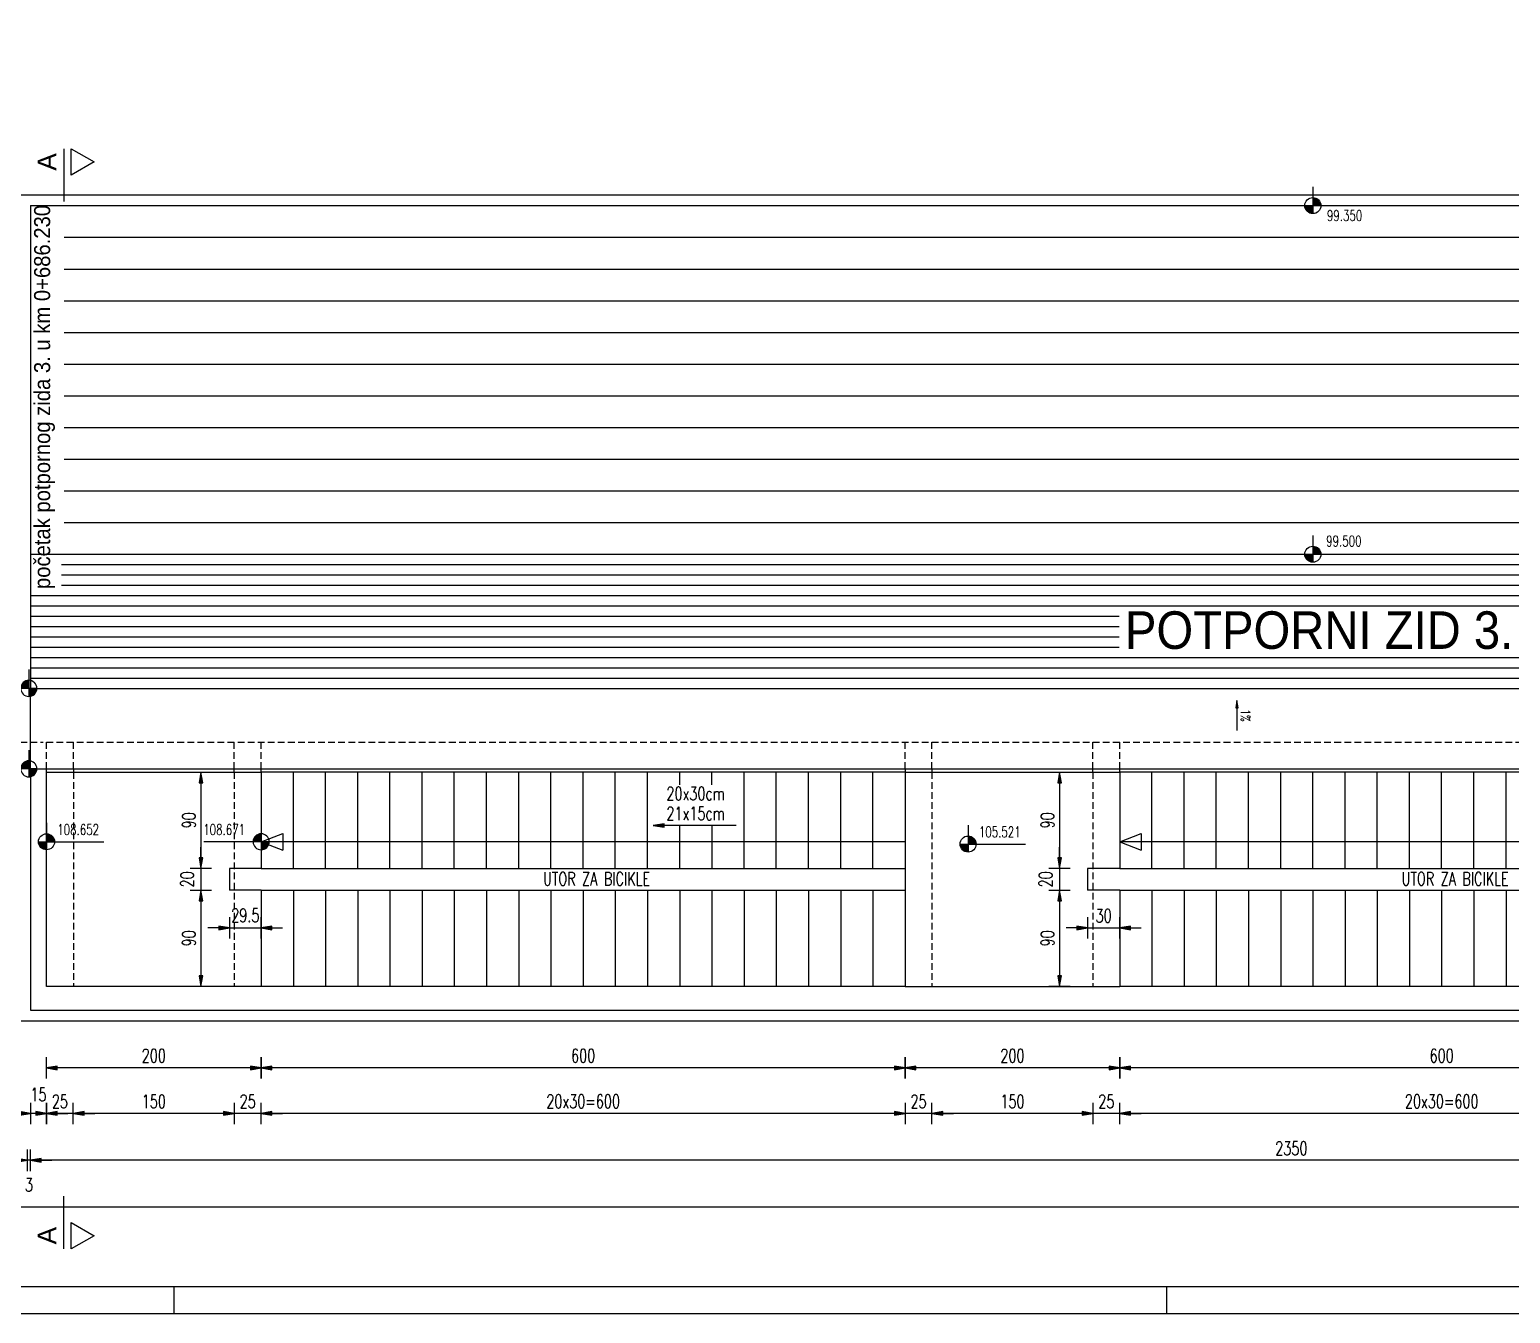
# Model space of a CAD drawing. Extents: x 5880 to 13065, y 60271 to 65757.
# Drawn here: x 9230 to 10610, y 63020 to 64217 of the extents above; entities that cross this region are included whole.
import ezdxf
from ezdxf.enums import TextEntityAlignment as Align

# ---------------------------------------------------------------- set-up
doc = ezdxf.new("R2010")
doc.units = 0
doc.header["$LTSCALE"] = 50
doc.header["$PDMODE"] = 34
doc.header["$PDSIZE"] = 5
doc.linetypes.add('HIDDEN', pattern=[9.525, 6.35, -3.175])
doc.linetypes.add('HIDDEN2', pattern=[0.1875, 0.125, -0.0625])
doc.layers.get('DEFPOINTS').update_dxf_attribs({"linetype": 'CONTINUOUS'})
for name, color, linetype in [('BETON', 7, 'CONTINUOUS'), ('BETON TANKO', 40, 'CONTINUOUS'), ('FILE', 8, 'CONTINUOUS'), ('KOTE', 4, 'CONTINUOUS'), ('NEVIDLJIVO', 9, 'HIDDEN2'), ('POM', 9, 'CONTINUOUS'), ('TANKO', 8, 'CONTINUOUS'), ('TEKST', 7, 'CONTINUOUS')]:
    doc.layers.add(name, color=color, linetype=linetype)
doc.styles.add('KOTE', font='romans.shx', dxfattribs={"width": 0.7})
doc.styles.add('NASLOV', font='ARIAL.TTF')
doc.styles.get("Standard").update_dxf_attribs({"font": 'romans.shx', "width": 0.9})
doc.dimstyles.new('M50', dxfattribs={"dimscale": 100, "dimtxt": 0.125, "dimasz": 0.1, "dimexe": 0.4, "dimexo": 2, "dimgap": 0.05, "dimtad": 1, "dimdec": 1, "dimrnd": 0.01, "dimdsep": 46, "dimtxsty": 'KOTE', "dimblk1": 'S', "dimblk2": 'S', "dimsah": 1, "dimcen": 0.4, "dimdle": 0.4, "dimse1": 1, "dimse2": 1, "dimclrd": 8, "dimclre": 251, "dimclrt": 4, "dimadec": 0, "dimazin": 0, "dimtfac": 1, "dimtdec": 1, "dimtmove": 2, "dimatfit": 3, "dimldrblk": 'S', "dimfxl": 0, "dimtvp": 1, "dimtolj": 1, "dimtzin": 4, "dimarcsym": 0})

# ---------------------------------------------------------------- blocks, each defined once
blk = doc.blocks.new('S')
at = {"layer": 'KOTE', "color": 9}
blk.add_line((0, 1), (0, -1), dxfattribs=at)
blk.add_lwpolyline([(-1, 0.17), (-1, -0.17), (0, 0)], close=True, dxfattribs=at)
at = {"layer": 'KOTE', "color": 9, "linetype": 'ByBlock'}
blk.add_solid([(-1, 0.17), (-1, -0.17), (0, 0)], dxfattribs=at)
blk = doc.blocks.new('*D232')
at = {"layer": 'DEFPOINTS', "color": 0}
for p in [(10246.3, 63324.9), (10846.3, 63324.9), (10246.3, 63249.2)]:
    blk.add_point(p, dxfattribs=at)
at = {"layer": 'TANKO', "color": 8, "lineweight": -2}
blk.add_line((10836.3, 63249.2), (10256.3, 63249.2), dxfattribs=at)
at = {"layer": 'TANKO', "color": 8, "lineweight": -2, "xscale": 10, "yscale": 10, "zscale": 10, "rotation": 180}
blk.add_blockref('S', (10246.3, 63249.2), dxfattribs=at)
at = {"layer": 'TANKO', "color": 8, "lineweight": -2, "xscale": 10, "yscale": 10, "zscale": 10}
blk.add_blockref('S', (10846.3, 63249.2), dxfattribs=at)
at = {"layer": 'TANKO', "color": 4, "insert": (10546.3, 63260.5), "char_height": 12.5, "attachment_point": 5, "style": 'KOTE'}
blk.add_mtext('\\A1;600', dxfattribs=at)
blk = doc.blocks.new('*D233')
at = {"layer": 'DEFPOINTS', "color": 0}
for p in [(10046.3, 63324.9), (10246.3, 63324.9), (10046.3, 63249.2)]:
    blk.add_point(p, dxfattribs=at)
at = {"layer": 'TANKO', "color": 8, "lineweight": -2}
blk.add_line((10236.3, 63249.2), (10056.3, 63249.2), dxfattribs=at)
at = {"layer": 'TANKO', "color": 8, "lineweight": -2, "xscale": 10, "yscale": 10, "zscale": 10, "rotation": 180}
blk.add_blockref('S', (10046.3, 63249.2), dxfattribs=at)
at = {"layer": 'TANKO', "color": 8, "lineweight": -2, "xscale": 10, "yscale": 10, "zscale": 10}
blk.add_blockref('S', (10246.3, 63249.2), dxfattribs=at)
at = {"layer": 'TANKO', "color": 4, "insert": (10146.3, 63260.5), "char_height": 12.5, "attachment_point": 5, "style": 'KOTE'}
blk.add_mtext('\\A1;200', dxfattribs=at)
blk = doc.blocks.new('*D234')
at = {"layer": 'DEFPOINTS', "color": 0}
for p in [(9446.2, 63324.9), (10046.3, 63324.9), (9446.2, 63249.2)]:
    blk.add_point(p, dxfattribs=at)
at = {"layer": 'TANKO', "color": 8, "lineweight": -2}
blk.add_line((10036.3, 63249.2), (9456.2, 63249.2), dxfattribs=at)
at = {"layer": 'TANKO', "color": 8, "lineweight": -2, "xscale": 10, "yscale": 10, "zscale": 10, "rotation": 180}
blk.add_blockref('S', (9446.2, 63249.2), dxfattribs=at)
at = {"layer": 'TANKO', "color": 8, "lineweight": -2, "xscale": 10, "yscale": 10, "zscale": 10}
blk.add_blockref('S', (10046.3, 63249.2), dxfattribs=at)
at = {"layer": 'TANKO', "color": 4, "insert": (9746.3, 63260.5), "char_height": 12.5, "attachment_point": 5, "style": 'KOTE'}
blk.add_mtext('\\A1;600', dxfattribs=at)
blk = doc.blocks.new('*D235')
at = {"layer": 'DEFPOINTS', "color": 0}
for p in [(9246.2, 63324.9), (9446.2, 63324.9), (9246.2, 63249.2)]:
    blk.add_point(p, dxfattribs=at)
at = {"layer": 'TANKO', "color": 8, "lineweight": -2}
blk.add_line((9436.2, 63249.2), (9256.2, 63249.2), dxfattribs=at)
at = {"layer": 'TANKO', "color": 8, "lineweight": -2, "xscale": 10, "yscale": 10, "zscale": 10, "rotation": 180}
blk.add_blockref('S', (9246.2, 63249.2), dxfattribs=at)
at = {"layer": 'TANKO', "color": 8, "lineweight": -2, "xscale": 10, "yscale": 10, "zscale": 10}
blk.add_blockref('S', (9446.2, 63249.2), dxfattribs=at)
at = {"layer": 'TANKO', "color": 4, "insert": (9346.2, 63260.5), "char_height": 12.5, "attachment_point": 5, "style": 'KOTE'}
blk.add_mtext('\\A1;200', dxfattribs=at)
blk = doc.blocks.new('*D241')
at = {"layer": 'DEFPOINTS', "color": 0}
for p in [(10246.3, 63324.9), (10846.3, 63324.9), (10246.3, 63206.7)]:
    blk.add_point(p, dxfattribs=at)
at = {"layer": 'TANKO', "color": 8, "lineweight": -2}
blk.add_line((10836.3, 63206.7), (10256.3, 63206.7), dxfattribs=at)
at = {"layer": 'TANKO', "color": 8, "lineweight": -2, "xscale": 10, "yscale": 10, "zscale": 10, "rotation": 180}
blk.add_blockref('S', (10246.3, 63206.7), dxfattribs=at)
at = {"layer": 'TANKO', "color": 8, "lineweight": -2, "xscale": 10, "yscale": 10, "zscale": 10}
blk.add_blockref('S', (10846.3, 63206.7), dxfattribs=at)
at = {"layer": 'TANKO', "color": 4, "insert": (10546.3, 63218), "char_height": 12.5, "attachment_point": 5, "style": 'KOTE'}
blk.add_mtext('\\A1;2{\\fRomanS|b0|i0|c238|p2;0x30=}600', dxfattribs=at)
blk = doc.blocks.new('*D242')
at = {"layer": 'DEFPOINTS', "color": 0}
for p in [(10221.3, 63324.9), (10246.3, 63324.9), (10221.3, 63206.7)]:
    blk.add_point(p, dxfattribs=at)
at = {"layer": 'TANKO', "color": 8, "lineweight": -2}
for p, q in [((10211.3, 63206.7), (10201.3, 63206.7)), ((10246.3, 63206.7), (10221.3, 63206.7)), ((10256.3, 63206.7), (10266.3, 63206.7))]:
    blk.add_line(p, q, dxfattribs=at)
at = {"layer": 'TANKO', "color": 8, "lineweight": -2, "xscale": 10, "yscale": 10, "zscale": 10}
blk.add_blockref('S', (10221.3, 63206.7), dxfattribs=at)
at = {"layer": 'TANKO', "color": 8, "lineweight": -2, "xscale": 10, "yscale": 10, "zscale": 10, "rotation": 180}
blk.add_blockref('S', (10246.3, 63206.7), dxfattribs=at)
at = {"layer": 'TANKO', "color": 4, "insert": (10233.8, 63217.9), "char_height": 12.5, "attachment_point": 5, "style": 'KOTE'}
blk.add_mtext('\\A1;25', dxfattribs=at)
blk = doc.blocks.new('*D243')
at = {"layer": 'DEFPOINTS', "color": 0}
for p in [(10071.3, 63324.9), (10221.3, 63324.9), (10071.3, 63206.7)]:
    blk.add_point(p, dxfattribs=at)
at = {"layer": 'TANKO', "color": 8, "lineweight": -2}
blk.add_line((10211.3, 63206.7), (10081.3, 63206.7), dxfattribs=at)
at = {"layer": 'TANKO', "color": 8, "lineweight": -2, "xscale": 10, "yscale": 10, "zscale": 10, "rotation": 180}
blk.add_blockref('S', (10071.3, 63206.7), dxfattribs=at)
at = {"layer": 'TANKO', "color": 8, "lineweight": -2, "xscale": 10, "yscale": 10, "zscale": 10}
blk.add_blockref('S', (10221.3, 63206.7), dxfattribs=at)
at = {"layer": 'TANKO', "color": 4, "insert": (10146.3, 63217.9), "char_height": 12.5, "attachment_point": 5, "style": 'KOTE'}
blk.add_mtext('\\A1;150', dxfattribs=at)
blk = doc.blocks.new('*D244')
at = {"layer": 'DEFPOINTS', "color": 0}
for p in [(10046.3, 63324.9), (10071.3, 63324.9), (10046.3, 63206.7)]:
    blk.add_point(p, dxfattribs=at)
at = {"layer": 'TANKO', "color": 8, "lineweight": -2}
for p, q in [((10036.3, 63206.7), (10026.3, 63206.7)), ((10071.3, 63206.7), (10046.3, 63206.7)), ((10081.3, 63206.7), (10091.3, 63206.7))]:
    blk.add_line(p, q, dxfattribs=at)
at = {"layer": 'TANKO', "color": 8, "lineweight": -2, "xscale": 10, "yscale": 10, "zscale": 10}
blk.add_blockref('S', (10046.3, 63206.7), dxfattribs=at)
at = {"layer": 'TANKO', "color": 8, "lineweight": -2, "xscale": 10, "yscale": 10, "zscale": 10, "rotation": 180}
blk.add_blockref('S', (10071.3, 63206.7), dxfattribs=at)
at = {"layer": 'TANKO', "color": 4, "insert": (10058.8, 63217.9), "char_height": 12.5, "attachment_point": 5, "style": 'KOTE'}
blk.add_mtext('\\A1;25', dxfattribs=at)
blk = doc.blocks.new('*D245')
at = {"layer": 'DEFPOINTS', "color": 0}
for p in [(9446.2, 63324.9), (10046.3, 63324.9), (9446.2, 63206.7)]:
    blk.add_point(p, dxfattribs=at)
at = {"layer": 'TANKO', "color": 8, "lineweight": -2}
blk.add_line((10036.3, 63206.7), (9456.2, 63206.7), dxfattribs=at)
at = {"layer": 'TANKO', "color": 8, "lineweight": -2, "xscale": 10, "yscale": 10, "zscale": 10, "rotation": 180}
blk.add_blockref('S', (9446.2, 63206.7), dxfattribs=at)
at = {"layer": 'TANKO', "color": 8, "lineweight": -2, "xscale": 10, "yscale": 10, "zscale": 10}
blk.add_blockref('S', (10046.3, 63206.7), dxfattribs=at)
at = {"layer": 'TANKO', "color": 4, "insert": (9746.3, 63218), "char_height": 12.5, "attachment_point": 5, "style": 'KOTE'}
blk.add_mtext('\\A1;2{\\fRomanS|b0|i0|c238|p2;0x30=}600', dxfattribs=at)
blk = doc.blocks.new('*D246')
at = {"layer": 'DEFPOINTS', "color": 0}
for p in [(9421.2, 63324.9), (9446.2, 63324.9), (9421.2, 63206.7)]:
    blk.add_point(p, dxfattribs=at)
at = {"layer": 'TANKO', "color": 8, "lineweight": -2}
for p, q in [((9411.2, 63206.7), (9401.2, 63206.7)), ((9446.2, 63206.7), (9421.2, 63206.7)), ((9456.2, 63206.7), (9466.2, 63206.7))]:
    blk.add_line(p, q, dxfattribs=at)
at = {"layer": 'TANKO', "color": 8, "lineweight": -2, "xscale": 10, "yscale": 10, "zscale": 10}
blk.add_blockref('S', (9421.2, 63206.7), dxfattribs=at)
at = {"layer": 'TANKO', "color": 8, "lineweight": -2, "xscale": 10, "yscale": 10, "zscale": 10, "rotation": 180}
blk.add_blockref('S', (9446.2, 63206.7), dxfattribs=at)
at = {"layer": 'TANKO', "color": 4, "insert": (9433.7, 63217.9), "char_height": 12.5, "attachment_point": 5, "style": 'KOTE'}
blk.add_mtext('\\A1;25', dxfattribs=at)
blk = doc.blocks.new('*D247')
at = {"layer": 'DEFPOINTS', "color": 0}
for p in [(9271.2, 63324.9), (9421.2, 63324.9), (9271.2, 63206.7)]:
    blk.add_point(p, dxfattribs=at)
at = {"layer": 'TANKO', "color": 8, "lineweight": -2}
blk.add_line((9411.2, 63206.7), (9281.2, 63206.7), dxfattribs=at)
at = {"layer": 'TANKO', "color": 8, "lineweight": -2, "xscale": 10, "yscale": 10, "zscale": 10, "rotation": 180}
blk.add_blockref('S', (9271.2, 63206.7), dxfattribs=at)
at = {"layer": 'TANKO', "color": 8, "lineweight": -2, "xscale": 10, "yscale": 10, "zscale": 10}
blk.add_blockref('S', (9421.2, 63206.7), dxfattribs=at)
at = {"layer": 'TANKO', "color": 4, "insert": (9346.2, 63217.9), "char_height": 12.5, "attachment_point": 5, "style": 'KOTE'}
blk.add_mtext('\\A1;150', dxfattribs=at)
blk = doc.blocks.new('*D248')
at = {"layer": 'DEFPOINTS', "color": 0}
for p in [(9231.2, 63302.9), (11581.2, 63292.9), (9231.2, 63163)]:
    blk.add_point(p, dxfattribs=at)
at = {"layer": 'TANKO', "color": 8, "lineweight": -2}
blk.add_line((11571.2, 63163), (9241.2, 63163), dxfattribs=at)
at = {"layer": 'TANKO', "color": 8, "lineweight": -2, "xscale": 10, "yscale": 10, "zscale": 10, "rotation": 180}
blk.add_blockref('S', (9231.2, 63163), dxfattribs=at)
at = {"layer": 'TANKO', "color": 8, "lineweight": -2, "xscale": 10, "yscale": 10, "zscale": 10}
blk.add_blockref('S', (11581.2, 63163), dxfattribs=at)
at = {"layer": 'TANKO', "color": 4, "insert": (10406.2, 63174.2), "char_height": 12.5, "attachment_point": 5, "style": 'KOTE'}
blk.add_mtext('\\A1;2350', dxfattribs=at)
blk = doc.blocks.new('*D249')
at = {"layer": 'DEFPOINTS', "color": 0}
for p in [(9246.2, 63324.9), (9271.2, 63324.9), (9246.2, 63206.7)]:
    blk.add_point(p, dxfattribs=at)
at = {"layer": 'TANKO', "color": 8, "lineweight": -2}
for p, q in [((9236.2, 63206.7), (9226.2, 63206.7)), ((9271.2, 63206.7), (9246.2, 63206.7)), ((9281.2, 63206.7), (9291.2, 63206.7))]:
    blk.add_line(p, q, dxfattribs=at)
at = {"layer": 'TANKO', "color": 8, "lineweight": -2, "xscale": 10, "yscale": 10, "zscale": 10}
blk.add_blockref('S', (9246.2, 63206.7), dxfattribs=at)
at = {"layer": 'TANKO', "color": 8, "lineweight": -2, "xscale": 10, "yscale": 10, "zscale": 10, "rotation": 180}
blk.add_blockref('S', (9271.2, 63206.7), dxfattribs=at)
at = {"layer": 'TANKO', "color": 4, "insert": (9258.7, 63217.9), "char_height": 12.5, "attachment_point": 5, "style": 'KOTE'}
blk.add_mtext('\\A1;25', dxfattribs=at)
blk = doc.blocks.new('STR')
at = {"layer": 'KOTE', "color": 9}
blk.add_lwpolyline([(-1, 0.17), (-1, -0.17), (0, 0)], close=True, dxfattribs=at)
at = {"layer": 'KOTE', "color": 9, "linetype": 'ByBlock'}
blk.add_solid([(-1, 0.17), (-1, -0.17), (0, 0)], dxfattribs=at)
blk = doc.blocks.new('*D250')
at = {"layer": 'DEFPOINTS', "color": 0}
for p in [(6325.2, 63302.9), (11581.2, 63292.9), (6325.2, 63119.3)]:
    blk.add_point(p, dxfattribs=at)
at = {"layer": 'TANKO', "color": 8, "lineweight": -2}
blk.add_line((11571.2, 63119.3), (6335.2, 63119.3), dxfattribs=at)
at = {"layer": 'TANKO', "color": 8, "lineweight": -2, "xscale": 10, "yscale": 10, "zscale": 10, "rotation": 180}
blk.add_blockref('S', (6325.2, 63119.3), dxfattribs=at)
at = {"layer": 'TANKO', "color": 8, "lineweight": -2, "xscale": 10, "yscale": 10, "zscale": 10}
blk.add_blockref('S', (11581.2, 63119.3), dxfattribs=at)
at = {"layer": 'TANKO', "color": 4, "insert": (8953.2, 63130.6), "char_height": 12.5, "attachment_point": 5, "style": 'KOTE'}
blk.add_mtext('\\A1;L{\\fRomanS|b0|i0|c238|p2;uk=}5256', dxfattribs=at)
blk = doc.blocks.new('*D251')
at = {"layer": 'DEFPOINTS', "color": 0}
for p in [(9228.2, 63302.9), (9231.2, 63302.9), (9228.2, 63163)]:
    blk.add_point(p, dxfattribs=at)
at = {"layer": 'TANKO', "color": 8, "lineweight": -2}
for p, q in [((9218.2, 63163), (9208.2, 63163)), ((9231.2, 63163), (9228.2, 63163)), ((9241.2, 63163), (9251.2, 63163))]:
    blk.add_line(p, q, dxfattribs=at)
at = {"layer": 'TANKO', "color": 8, "lineweight": -2, "xscale": 10, "yscale": 10, "zscale": 10}
blk.add_blockref('S', (9228.2, 63163), dxfattribs=at)
at = {"layer": 'TANKO', "color": 8, "lineweight": -2, "xscale": 10, "yscale": 10, "zscale": 10, "rotation": 180}
blk.add_blockref('S', (9231.2, 63163), dxfattribs=at)
at = {"layer": 'TANKO', "color": 4, "insert": (9229.9, 63140.2), "char_height": 12.5, "attachment_point": 5, "style": 'KOTE'}
blk.add_mtext('\\A1;3', dxfattribs=at)
blk = doc.blocks.new('A$C113171CC')
at = {"layer": 'POM'}
for p, q in [((-161.3, 56.6), (-161.3, 31.6)), ((-168.8, 39.1), (-107.9, 39.1))]:
    blk.add_line(p, q, dxfattribs=at)
at = {"layer": 'POM', "const_width": 7.5}
for points in [[(-165.1, 39.1, 0.414214), (-161.3, 35.3, 0.414214)], [(-157.6, 39.1, 0.414214), (-161.3, 42.8, 1)]]:
    blk.add_lwpolyline(points, format="xyb", dxfattribs=at)
at = {"layer": 'POM'}
blk.add_circle((-161.3, 39.1), 7.5, dxfattribs=at)
blk = doc.blocks.new('*D580')
at = {"layer": 'DEFPOINTS', "color": 0}
for p in [(9246.2, 63324.9), (9231.2, 63302.9), (9231.2, 63206.7)]:
    blk.add_point(p, dxfattribs=at)
at = {"layer": 'TANKO', "color": 8, "lineweight": -2}
for p, q in [((9221.2, 63206.7), (9211.2, 63206.7)), ((9246.2, 63206.7), (9231.2, 63206.7)), ((9256.2, 63206.7), (9266.2, 63206.7))]:
    blk.add_line(p, q, dxfattribs=at)
at = {"layer": 'TANKO', "color": 8, "lineweight": -2, "xscale": 10, "yscale": 10, "zscale": 10}
blk.add_blockref('S', (9231.2, 63206.7), dxfattribs=at)
at = {"layer": 'TANKO', "color": 8, "lineweight": -2, "xscale": 10, "yscale": 10, "zscale": 10, "rotation": 180}
blk.add_blockref('S', (9246.2, 63206.7), dxfattribs=at)
at = {"layer": 'TANKO', "color": 4, "insert": (9238.7, 63224.3), "char_height": 12.5, "attachment_point": 5, "style": 'KOTE'}
blk.add_mtext('\\A1;15', dxfattribs=at)
blk = doc.blocks.new('*D594')
at = {"layer": 'DEFPOINTS', "color": 0}
for p in [(10203.7, 63524.9), (10190.2, 63434.9), (10216.3, 63434.9)]:
    blk.add_point(p, dxfattribs=at)
at = {"layer": 'TANKO', "color": 8, "lineweight": -2}
blk.add_line((10190.2, 63514.9), (10190.2, 63444.9), dxfattribs=at)
at = {"layer": 'TANKO', "color": 8, "lineweight": -2, "xscale": 10, "yscale": 10, "zscale": 10}
for p, rotation in [((10190.2, 63524.9), 90), ((10190.2, 63434.9), 270)]:
    blk.add_blockref('S', p, dxfattribs=dict(at, rotation=rotation))
at = {"layer": 'TANKO', "color": 4, "insert": (10178.9, 63479.9), "char_height": 12.5, "attachment_point": 5, "rotation": 90, "style": 'KOTE'}
blk.add_mtext('\\A1;90', dxfattribs=at)
blk = doc.blocks.new('*D595')
at = {"layer": 'DEFPOINTS', "color": 0}
for p in [(10216.3, 63434.9), (10190.2, 63414.9), (10216.3, 63414.9)]:
    blk.add_point(p, dxfattribs=at)
at = {"layer": 'TANKO', "color": 8, "lineweight": -2}
for p, q in [((10190.2, 63444.9), (10190.2, 63454.9)), ((10190.2, 63434.9), (10190.2, 63414.9)), ((10190.2, 63404.9), (10190.2, 63394.9))]:
    blk.add_line(p, q, dxfattribs=at)
at = {"layer": 'TANKO', "color": 8, "lineweight": -2, "xscale": 10, "yscale": 10, "zscale": 10}
for p, rotation in [((10190.2, 63434.9), 270), ((10190.2, 63414.9), 90)]:
    blk.add_blockref('S', p, dxfattribs=dict(at, rotation=rotation))
at = {"layer": 'TANKO', "color": 4, "insert": (10177.3, 63424.9), "char_height": 12.5, "attachment_point": 5, "rotation": 90, "style": 'KOTE'}
blk.add_mtext('\\A1;20', dxfattribs=at)
blk = doc.blocks.new('*D596')
at = {"layer": 'DEFPOINTS', "color": 0}
for p in [(10216.3, 63414.9), (10190.2, 63324.9), (10201.1, 63324.9)]:
    blk.add_point(p, dxfattribs=at)
at = {"layer": 'TANKO', "color": 8, "lineweight": -2}
blk.add_line((10190.2, 63404.9), (10190.2, 63334.9), dxfattribs=at)
at = {"layer": 'TANKO', "color": 8, "lineweight": -2, "xscale": 10, "yscale": 10, "zscale": 10}
for p, rotation in [((10190.2, 63414.9), 90), ((10190.2, 63324.9), 270)]:
    blk.add_blockref('S', p, dxfattribs=dict(at, rotation=rotation))
at = {"layer": 'TANKO', "color": 4, "insert": (10178.9, 63369.9), "char_height": 12.5, "attachment_point": 5, "rotation": 90, "style": 'KOTE'}
blk.add_mtext('\\A1;90', dxfattribs=at)
blk = doc.blocks.new('*D597')
at = {"layer": 'DEFPOINTS', "color": 0}
for p in [(10216.3, 63414.9), (10246.3, 63399.6), (10246.3, 63379.7)]:
    blk.add_point(p, dxfattribs=at)
at = {"layer": 'TANKO', "color": 8, "lineweight": -2}
for p, q in [((10206.3, 63379.7), (10196.3, 63379.7)), ((10216.3, 63379.7), (10246.3, 63379.7)), ((10256.3, 63379.7), (10266.3, 63379.7))]:
    blk.add_line(p, q, dxfattribs=at)
at = {"layer": 'TANKO', "color": 8, "lineweight": -2, "xscale": 10, "yscale": 10, "zscale": 10}
blk.add_blockref('S', (10216.3, 63379.7), dxfattribs=at)
at = {"layer": 'TANKO', "color": 8, "lineweight": -2, "xscale": 10, "yscale": 10, "zscale": 10, "rotation": 180}
blk.add_blockref('S', (10246.3, 63379.7), dxfattribs=at)
at = {"layer": 'TANKO', "color": 4, "insert": (10231.3, 63391), "char_height": 12.5, "attachment_point": 5, "style": 'KOTE'}
blk.add_mtext('\\A1;30', dxfattribs=at)
blk = doc.blocks.new('*D598')
at = {"layer": 'DEFPOINTS', "color": 0}
for p in [(9403.7, 63524.9), (9390.1, 63434.9), (9416.7, 63434.9)]:
    blk.add_point(p, dxfattribs=at)
at = {"layer": 'TANKO', "color": 8, "lineweight": -2}
blk.add_line((9390.1, 63514.9), (9390.1, 63444.9), dxfattribs=at)
at = {"layer": 'TANKO', "color": 8, "lineweight": -2, "xscale": 10, "yscale": 10, "zscale": 10}
for p, rotation in [((9390.1, 63524.9), 90), ((9390.1, 63434.9), 270)]:
    blk.add_blockref('S', p, dxfattribs=dict(at, rotation=rotation))
at = {"layer": 'TANKO', "color": 4, "insert": (9378.9, 63479.9), "char_height": 12.5, "attachment_point": 5, "rotation": 90, "style": 'KOTE'}
blk.add_mtext('\\A1;90', dxfattribs=at)
blk = doc.blocks.new('*D599')
at = {"layer": 'DEFPOINTS', "color": 0}
for p in [(9416.7, 63434.9), (9390.1, 63414.9), (9416.7, 63414.9)]:
    blk.add_point(p, dxfattribs=at)
at = {"layer": 'TANKO', "color": 8, "lineweight": -2}
for p, q in [((9390.1, 63444.9), (9390.1, 63454.9)), ((9390.1, 63434.9), (9390.1, 63414.9)), ((9390.1, 63404.9), (9390.1, 63394.9))]:
    blk.add_line(p, q, dxfattribs=at)
at = {"layer": 'TANKO', "color": 8, "lineweight": -2, "xscale": 10, "yscale": 10, "zscale": 10}
for p, rotation in [((9390.1, 63434.9), 270), ((9390.1, 63414.9), 90)]:
    blk.add_blockref('S', p, dxfattribs=dict(at, rotation=rotation))
at = {"layer": 'TANKO', "color": 4, "insert": (9377.3, 63424.9), "char_height": 12.5, "attachment_point": 5, "rotation": 90, "style": 'KOTE'}
blk.add_mtext('\\A1;20', dxfattribs=at)
blk = doc.blocks.new('*D600')
at = {"layer": 'DEFPOINTS', "color": 0}
for p in [(9416.7, 63414.9), (9390.1, 63324.9), (9401.1, 63324.9)]:
    blk.add_point(p, dxfattribs=at)
at = {"layer": 'TANKO', "color": 8, "lineweight": -2}
blk.add_line((9390.1, 63404.9), (9390.1, 63334.9), dxfattribs=at)
at = {"layer": 'TANKO', "color": 8, "lineweight": -2, "xscale": 10, "yscale": 10, "zscale": 10}
for p, rotation in [((9390.1, 63414.9), 90), ((9390.1, 63324.9), 270)]:
    blk.add_blockref('S', p, dxfattribs=dict(at, rotation=rotation))
at = {"layer": 'TANKO', "color": 4, "insert": (9378.9, 63369.9), "char_height": 12.5, "attachment_point": 5, "rotation": 90, "style": 'KOTE'}
blk.add_mtext('\\A1;90', dxfattribs=at)
blk = doc.blocks.new('*D601')
at = {"layer": 'DEFPOINTS', "color": 0}
for p in [(9416.7, 63414.9), (9446.2, 63399.6), (9446.2, 63379.7)]:
    blk.add_point(p, dxfattribs=at)
at = {"layer": 'TANKO', "color": 8, "lineweight": -2}
for p, q in [((9406.7, 63379.7), (9396.7, 63379.7)), ((9416.7, 63379.7), (9446.2, 63379.7)), ((9456.2, 63379.7), (9466.2, 63379.7))]:
    blk.add_line(p, q, dxfattribs=at)
at = {"layer": 'TANKO', "color": 8, "lineweight": -2, "xscale": 10, "yscale": 10, "zscale": 10}
blk.add_blockref('S', (9416.7, 63379.7), dxfattribs=at)
at = {"layer": 'TANKO', "color": 8, "lineweight": -2, "xscale": 10, "yscale": 10, "zscale": 10, "rotation": 180}
blk.add_blockref('S', (9446.2, 63379.7), dxfattribs=at)
at = {"layer": 'TANKO', "color": 4, "insert": (9431.5, 63391.4), "char_height": 12.5, "attachment_point": 5, "style": 'KOTE'}
blk.add_mtext('\\A1;29.5', dxfattribs=at)

msp = doc.modelspace()

# ---------------------------------------------------------------- linework, layer by layer
at = {"layer": 'BETON'}
for p, q in [((9231.25, 63602.93), (10426.25, 63602.93)), ((9231.25, 63527.93), (9231.25, 63602.93)), ((10426.25, 63602.93), (11581.25, 63602.93)), ((9231.25, 63527.93), (10426.25, 63527.93)), ((9246.25, 63524.93), (9246.25, 63527.93)), ((9271.25, 63527.93), (9271.25, 63524.93)), ((9421.25, 63524.93), (9421.25, 63527.93)), ((9446.25, 63524.93), (9446.25, 63527.93)), ((10426.25, 63527.93), (11581.25, 63527.93)), ((9246.25, 63524.93), (9446.25, 63524.93)), ((9246.25, 63324.93), (9246.25, 63524.93)), ((9446.25, 63524.93), (9446.25, 63434.93)), ((9416.75, 63434.93), (9416.75, 63414.93)), ((9446.25, 63434.93), (9416.75, 63434.93)), ((9446.25, 63414.93), (9416.75, 63414.93)), ((9446.25, 63414.93), (9446.25, 63324.93)), ((9446.25, 63324.93), (9246.25, 63324.93))]:
    msp.add_line(p, q, dxfattribs=at)
for points in [[(5965.91, 63020.31), (13065.28, 63020.31), (13065.28, 65757.1), (5965.91, 65757.1)], [(6090.91, 63045.31), (13040.28, 63045.31), (13040.28, 65732.1), (6090.91, 65732.1)]]:
    msp.add_lwpolyline(points, close=True, dxfattribs=at)
at = {"layer": 'BETON TANKO'}
for p, q in [((9231.25, 64052.93), (9231.25, 63602.93)), ((9231.25, 64052.93), (11581.25, 64052.93)), ((9231.25, 63727.93), (11581.25, 63727.93)), ((9231.25, 63527.93), (9231.25, 63302.93)), ((10046.26, 63527.93), (10046.26, 63524.93)), ((10071.26, 63527.93), (10071.26, 63524.93)), ((10221.26, 63524.93), (10221.26, 63527.93)), ((10246.26, 63524.93), (10246.26, 63527.93)), ((10046.26, 63524.93), (9446.25, 63524.93)), ((9476.25, 63434.93), (9476.25, 63524.93)), ((9506.25, 63434.93), (9506.25, 63524.93)), ((9536.25, 63434.93), (9536.25, 63524.93)), ((9566.25, 63434.93), (9566.25, 63524.93)), ((9596.25, 63434.93), (9596.25, 63524.93)), ((9626.25, 63434.93), (9626.25, 63524.93)), ((9656.25, 63434.93), (9656.25, 63524.93)), ((9686.25, 63434.93), (9686.25, 63524.93)), ((9716.25, 63434.93), (9716.25, 63524.93)), ((9746.25, 63434.93), (9746.25, 63524.93)), ((9776.25, 63434.93), (9776.25, 63524.93)), ((9806.25, 63434.93), (9806.25, 63524.93)), ((9836.25, 63512.98), (9836.25, 63524.93)), ((9866.26, 63512.98), (9866.26, 63524.93)), ((9896.26, 63434.93), (9896.26, 63524.93)), ((9926.26, 63434.93), (9926.26, 63524.93)), ((9956.26, 63434.93), (9956.26, 63524.93)), ((9986.26, 63434.93), (9986.26, 63524.93)), ((10016.26, 63434.93), (10016.26, 63524.93)), ((10046.26, 63524.93), (10046.26, 63324.93)), ((10046.26, 63524.93), (10246.26, 63524.93)), ((10846.27, 63524.93), (10246.26, 63524.93)), ((10246.26, 63524.93), (10246.26, 63434.93)), ((10276.26, 63434.93), (10276.26, 63524.93)), ((10306.26, 63434.93), (10306.26, 63524.93)), ((10336.26, 63434.93), (10336.26, 63524.93)), ((10366.26, 63434.93), (10366.26, 63524.93)), ((10396.26, 63434.93), (10396.26, 63524.93)), ((10426.26, 63434.93), (10426.26, 63524.93)), ((10456.26, 63434.93), (10456.26, 63524.93)), ((10486.27, 63434.93), (10486.27, 63524.93)), ((10516.27, 63434.93), (10516.27, 63524.93)), ((10546.27, 63434.93), (10546.27, 63524.93)), ((10576.27, 63434.93), (10576.27, 63524.93)), ((10606.27, 63434.93), (10606.27, 63524.93)), ((9836.25, 63434.93), (9836.25, 63475.1)), ((9866.26, 63475.1), (9866.26, 63434.93)), ((9446.25, 63434.93), (10046.26, 63434.93)), ((10216.26, 63434.93), (10216.26, 63414.93)), ((10246.26, 63434.93), (10216.26, 63434.93)), ((10246.26, 63434.93), (10846.27, 63434.93)), ((9446.25, 63414.93), (10046.26, 63414.93)), ((9476.25, 63414.93), (9476.25, 63324.93)), ((9506.25, 63414.93), (9506.25, 63324.93)), ((9536.25, 63414.93), (9536.25, 63324.93)), ((9566.25, 63414.93), (9566.25, 63324.93)), ((9596.25, 63414.93), (9596.25, 63324.93)), ((9626.25, 63414.93), (9626.25, 63324.93)), ((9656.25, 63414.93), (9656.25, 63324.93)), ((9686.25, 63414.93), (9686.25, 63324.93)), ((9716.25, 63414.93), (9716.25, 63324.93)), ((9746.25, 63414.93), (9746.25, 63324.93)), ((9776.25, 63414.93), (9776.25, 63324.93)), ((9806.25, 63414.93), (9806.25, 63324.93)), ((9836.25, 63414.93), (9836.25, 63324.93)), ((9866.26, 63414.93), (9866.26, 63324.93)), ((9896.26, 63414.93), (9896.26, 63324.93)), ((9926.26, 63414.93), (9926.26, 63324.93)), ((9956.26, 63414.93), (9956.26, 63324.93)), ((9986.26, 63414.93), (9986.26, 63324.93)), ((10016.26, 63414.93), (10016.26, 63324.93)), ((10246.26, 63414.93), (10216.26, 63414.93)), ((10246.26, 63414.93), (10246.26, 63324.93)), ((10246.26, 63414.93), (10846.27, 63414.93)), ((10276.26, 63414.93), (10276.26, 63324.93)), ((10306.26, 63414.93), (10306.26, 63324.93)), ((10336.26, 63414.93), (10336.26, 63324.93)), ((10366.26, 63414.93), (10366.26, 63324.93)), ((10396.26, 63414.93), (10396.26, 63324.93)), ((10426.26, 63414.93), (10426.26, 63324.93)), ((10456.26, 63414.93), (10456.26, 63324.93)), ((10486.27, 63414.93), (10486.27, 63324.93)), ((10516.27, 63414.93), (10516.27, 63324.93)), ((10546.27, 63414.93), (10546.27, 63324.93)), ((10576.27, 63414.93), (10576.27, 63324.93)), ((10606.27, 63414.93), (10606.27, 63324.93)), ((10046.26, 63324.93), (9446.25, 63324.93)), ((10046.26, 63324.93), (10246.26, 63324.93)), ((10846.27, 63324.93), (10246.26, 63324.93)), ((9231.25, 63302.93), (11581.25, 63302.93))]:
    msp.add_line(p, q, dxfattribs=at)
at = {"layer": 'FILE'}
for p, q in [((9365.28, 63020.31), (9365.28, 63045.31)), ((10290.28, 63020.31), (10290.28, 63045.31))]:
    msp.add_line(p, q, dxfattribs=at)
at = {"layer": 'NEVIDLJIVO'}
for p, q in [((7778.25, 63552.93), (9243.25, 63552.93)), ((9246.25, 63552.93), (11581.25, 63552.93)), ((9246.25, 63527.93), (9246.25, 63552.93)), ((9271.25, 63527.93), (9271.25, 63552.93)), ((9421.25, 63527.93), (9421.25, 63552.93)), ((9446.25, 63527.93), (9446.25, 63552.93)), ((10046.26, 63527.93), (10046.26, 63552.93)), ((10071.26, 63527.93), (10071.26, 63552.93)), ((10221.26, 63527.93), (10221.26, 63552.93)), ((10246.26, 63527.93), (10246.26, 63552.93)), ((9271.25, 63524.93), (9271.25, 63324.93)), ((9421.25, 63524.93), (9421.25, 63324.93)), ((10071.26, 63524.93), (10071.26, 63324.93)), ((10221.26, 63524.93), (10221.26, 63324.93))]:
    msp.add_line(p, q, dxfattribs=at)
at = {"layer": 'POM'}
for p, q in [((9262.77, 64023.38), (11581.25, 64023.38)), ((9262.77, 63993.84), (11581.25, 63993.84)), ((9262.77, 63964.29), (11581.25, 63964.29)), ((9262.77, 63934.75), (11581.25, 63934.75)), ((9262.77, 63905.2), (11581.25, 63905.2)), ((9262.77, 63875.65), (11581.25, 63875.65)), ((9262.77, 63846.11), (11581.25, 63846.11)), ((9262.77, 63816.56), (11140.25, 63816.56)), ((9262.77, 63787.02), (11140.25, 63787.02)), ((9262.77, 63757.47), (11140.25, 63757.47)), ((9260.26, 63718.31), (11140.25, 63718.31)), ((9260.26, 63708.7), (11140.25, 63708.7)), ((9260.26, 63699.08), (11140.25, 63699.08)), ((9231.25, 63689.47), (11581.25, 63689.47)), ((9231.25, 63679.85), (11581.25, 63679.85)), ((9231.25, 63670.24), (10245.64, 63670.24)), ((9231.25, 63660.62), (10245.64, 63660.62)), ((9231.25, 63651), (10245.64, 63651)), ((9231.25, 63641.39), (10245.64, 63641.39)), ((9231.25, 63631.77), (11581.25, 63631.77)), ((9231.25, 63622.16), (11581.25, 63622.16)), ((9231.25, 63612.54), (11084.06, 63612.54))]:
    msp.add_line(p, q, dxfattribs=at)
at = {"layer": 'TANKO'}
for p, q in [((6315.24, 64062.93), (11581.25, 64062.93)), ((10355.56, 63591.67), (10355.56, 63563.67)), ((9888.9, 63475.1), (9811.65, 63475.1)), ((9446.25, 63459.93), (9466.31, 63467.71)), ((10046.26, 63459.93), (9446.25, 63459.93)), ((9446.25, 63459.93), (9466.31, 63452.15)), ((9466.31, 63467.71), (9466.31, 63452.15)), ((10246.26, 63459.93), (10266.32, 63467.71)), ((10846.27, 63459.93), (10246.26, 63459.93)), ((10246.26, 63459.93), (10266.32, 63452.15)), ((10266.32, 63467.71), (10266.32, 63452.15)), ((6315.24, 63292.93), (11581.25, 63292.93))]:
    msp.add_line(p, q, dxfattribs=at)
at = {"layer": 'TEKST', "linetype": 'HIDDEN'}
for p, q in [((9262.35, 64105.91), (9262.35, 64056.91)), ((9262.35, 63080.5), (9262.35, 63129.5))]:
    msp.add_line(p, q, dxfattribs=at)
at = {"layer": 'TEKST'}
for points in [[(9269.35, 64081.41), (9269.35, 64105.91), (9290.57, 64093.66)], [(9269.35, 63080.5), (9269.35, 63105), (9290.57, 63092.75)]]:
    msp.add_lwpolyline(points, close=True, dxfattribs=at)

# ---------------------------------------------------------------- block references
at = {"layer": 'KOTE'}
for p, xscale, yscale, zscale, rotation in [((10355.56, 63591.67), 7, 7, 7, 89.99999999999113), ((9811.65, 63475.1), 10, 10, 10, 180)]:
    msp.add_blockref('STR', p, dxfattribs=dict(at, xscale=xscale, yscale=yscale, zscale=zscale, rotation=rotation))
at = {"layer": 'POM'}
for p in [(10587.55, 64013.85), (10587.55, 63688.85), (9407.55, 63420.85), (10266.29, 63418.71)]:
    msp.add_blockref('A$C113171CC', p, dxfattribs=at)
at = {"layer": 'POM', "xscale": -1}
for p in [(9068.44, 63563.85), (9068.44, 63488.85)]:
    msp.add_blockref('A$C113171CC', p, dxfattribs=at)
at = {"layer": 'POM', "xscale": -1, "rotation": 2.094324713652895e-11}
msp.add_blockref('A$C113171CC', (9284.94, 63420.85), dxfattribs=at)

# ---------------------------------------------------------------- texts
at = {"layer": 'KOTE', "style": 'KOTE', "width": 0.7}
msp.add_text('1%', height=8.75, rotation=270, dxfattribs=at).set_placement((10363.43, 63577.67), align=Align.MIDDLE)
for s, p in [('20x30cm', (9851.07, 63504.86)), ('21x15cm', (9851.07, 63486.35)), ('UTOR ZA BICIKLE', (9758.81, 63425.47)), ('UTOR ZA BICIKLE', (10558.83, 63425.47))]:
    msp.add_text(s, height=12.5, dxfattribs=at).set_placement(p, align=Align.MIDDLE)
at = {"layer": 'POM', "style": 'KOTE', "width": 0.7}
for tag, p in [('99.350', (10439.29, 64038.7)), ('99.500', (10438.65, 63735.19)), ('108.652', (9256.26, 63466.29)), ('108.671', (9392.29, 63466.29)), ('105.521', (10115, 63464.15))]:
    msp.add_attdef(tag, p, '', height=10, dxfattribs=at)
at = {"layer": 'TEKST', "style": 'NASLOV'}
for p in [(9246.6, 64093.66), (9246.6, 63092.75)]:
    msp.add_text('A', height=17.5, rotation=90, dxfattribs=at).set_placement(p, align=Align.MIDDLE)
at = {"layer": 'TEKST', "insert": (9244.4, 63874.54), "char_height": 15, "attachment_point": 5, "rotation": 90}
msp.add_mtext('{\\fArial|b0|i0|c238|p34;početak potpornog zida 3. u km 0+686.230}', dxfattribs=at)
at = {"layer": 'TEKST', "insert": (10432.06, 63656.99), "char_height": 35, "attachment_point": 5}
msp.add_mtext('{\\fArial|b0|i0|c238|p34;POTPORNI ZID 3.}', dxfattribs=at)

# ---------------------------------------------------------------- dimensions: what is measured, and where the dimension line sits
at = {"layer": 'TANKO'}
for base, p1, p2, picture, middle in [((9390.14, 63434.93), (9403.72, 63524.93), (9416.75, 63434.93), '*D598', (9378.89, 63479.93)), ((10190.15, 63434.93), (10203.73, 63524.93), (10216.26, 63434.93), '*D594', (10178.9, 63479.93)), ((9390.14, 63324.93), (9416.75, 63414.93), (9401.13, 63324.93), '*D600', (9378.89, 63369.93)), ((10190.15, 63324.93), (10216.26, 63414.93), (10201.15, 63324.93), '*D596', (10178.9, 63369.93))]:
    dim = msp.add_linear_dim(base=base, p1=p1, p2=p2, angle=90, dimstyle='M50', dxfattribs=at)
    dim.commit()
    dim.dimension.update_dxf_attribs({"geometry": picture, "text_midpoint": middle})
for base, p1, p2, picture, middle in [((9390.14, 63414.93), (9416.75, 63434.93), (9416.75, 63414.93), '*D599', (9377.3, 63424.93)), ((10190.15, 63414.93), (10216.26, 63434.93), (10216.26, 63414.93), '*D595', (10177.32, 63424.93))]:
    dim = msp.add_linear_dim(base=base, p1=p1, p2=p2, angle=90, dimstyle='M50', dxfattribs=at)
    dim.commit()
    dim.dimension.update_dxf_attribs({"geometry": picture, "text_midpoint": middle, "dimtype": 160})
for base, p1, p2, picture, middle in [((9446.25, 63379.74), (9416.75, 63414.93), (9446.25, 63399.59), '*D601', (9431.5, 63391.38)), ((9231.25, 63206.67), (9246.25, 63324.93), (9231.25, 63302.93), '*D580', (9238.75, 63224.27)), ((9228.25, 63162.97), (9231.25, 63302.93), (9228.25, 63302.93), '*D251', (9229.89, 63140.16))]:
    dim = msp.add_linear_dim(base=base, p1=p1, p2=p2, dimstyle='M50', dxfattribs=at)
    dim.commit()
    dim.dimension.update_dxf_attribs({"geometry": picture, "text_midpoint": middle, "dimtype": 160})
for base, p1, p2, picture, middle in [((10246.26, 63379.74), (10216.26, 63414.93), (10246.26, 63399.59), '*D597', (10231.26, 63390.99)), ((9246.25, 63206.67), (9271.25, 63324.93), (9246.25, 63324.93), '*D249', (9258.75, 63217.92)), ((9246.25, 63249.24), (9446.25, 63324.93), (9246.25, 63324.93), '*D235', (9346.25, 63260.49)), ((9271.25, 63206.67), (9421.25, 63324.93), (9271.25, 63324.93), '*D247', (9346.25, 63217.92)), ((9421.25, 63206.67), (9446.25, 63324.93), (9421.25, 63324.93), '*D246', (9433.75, 63217.92)), ((9446.25, 63249.24), (10046.26, 63324.93), (9446.25, 63324.93), '*D234', (9746.25, 63260.49)), ((10046.26, 63206.67), (10071.26, 63324.93), (10046.26, 63324.93), '*D244', (10058.76, 63217.92)), ((10046.26, 63249.24), (10246.26, 63324.93), (10046.26, 63324.93), '*D233', (10146.26, 63260.49)), ((10071.26, 63206.67), (10221.26, 63324.93), (10071.26, 63324.93), '*D243', (10146.26, 63217.92)), ((10221.26, 63206.67), (10246.26, 63324.93), (10221.26, 63324.93), '*D242', (10233.76, 63217.92)), ((10246.26, 63249.24), (10846.27, 63324.93), (10246.26, 63324.93), '*D232', (10546.27, 63260.49)), ((9231.25, 63162.97), (11581.25, 63292.93), (9231.25, 63302.93), '*D248', (10406.25, 63174.22))]:
    dim = msp.add_linear_dim(base=base, p1=p1, p2=p2, dimstyle='M50', dxfattribs=at)
    dim.commit()
    dim.dimension.update_dxf_attribs({"geometry": picture, "text_midpoint": middle})
for base, p1, p2, text, picture, middle in [((9446.25, 63206.67), (10046.26, 63324.93), (9446.25, 63324.93), '2{\\fRomanS|b0|i0|c238|p2;0x30=}<>', '*D245', (9746.25, 63217.97)), ((10246.26, 63206.67), (10846.27, 63324.93), (10246.26, 63324.93), '2{\\fRomanS|b0|i0|c238|p2;0x30=}<>', '*D241', (10546.27, 63217.97)), ((6325.24, 63119.28), (11581.25, 63292.93), (6325.24, 63302.93), 'L{\\fRomanS|b0|i0|c238|p2;uk=}<>', '*D250', (8953.25, 63130.59))]:
    dim = msp.add_linear_dim(base=base, p1=p1, p2=p2, text=text, dimstyle='M50', dxfattribs=at)
    dim.commit()
    dim.dimension.update_dxf_attribs({"geometry": picture, "text_midpoint": middle})

doc.saveas('drawing.dxf')
